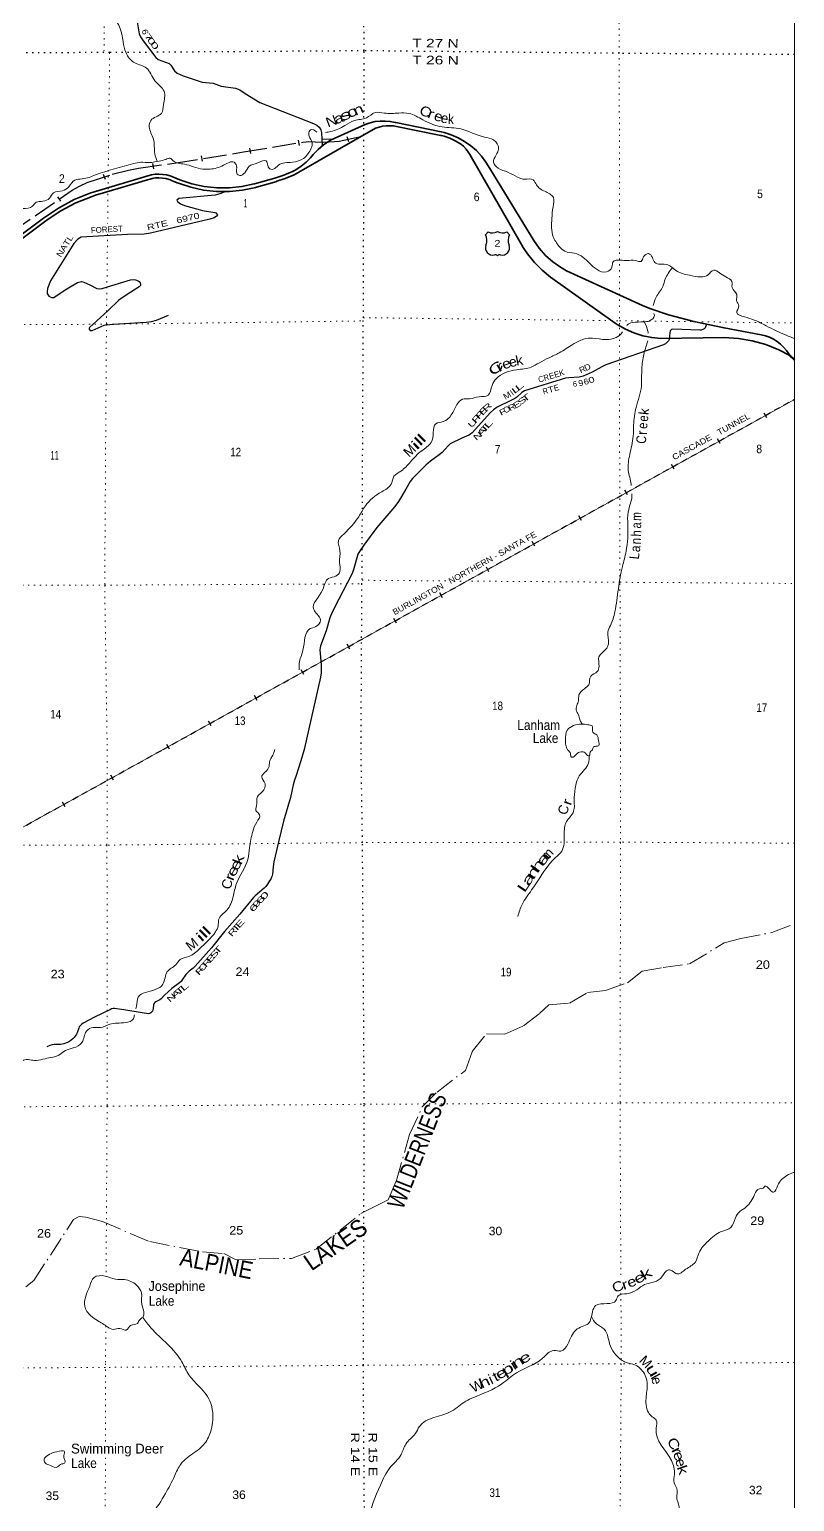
# Model space of a CAD drawing. Header units: feet. Extents: x -248627 to 3, y 0 to 184934.
# Drawn here: x -15596 to 0, y 76431 to 106433 of the extents above; entities that cross this region are included whole.
import ezdxf
from ezdxf.enums import TextEntityAlignment as Align

# ---------------------------------------------------------------- set-up
doc = ezdxf.new("R2010")
doc.units = ezdxf.units.FT
doc.header["$LTSCALE"] = 80
for name, pattern in [('DOT_DASHED', [7.7, 5, -1.2, 0.3, -1.2]), ('DOTTED', [1.5, 0.3, -1.2]), ('LONG_DASHED', [7.5, 6, -1.5]), ('SHORT_DASHED', [2.7, 1.5, -1.2])]:
    doc.linetypes.add(name, pattern=pattern)
for name, color, linetype, lineweight in [('16', 7, 'Continuous', 25), ('20', 7, 'Continuous', 70), ('29', 7, 'Continuous', 25), ('30', 7, 'Continuous', 13), ('34', 7, 'Continuous', 25), ('39', 7, 'Continuous', 13), ('4', 7, 'Continuous', 13), ('41', 7, 'Continuous', 13), ('44', 7, 'DOT_DASHED', 13), ('6', 7, 'DOTTED', 25), ('63', 7, 'Continuous', 25), ('7', 7, 'DOTTED', 13)]:
    doc.layers.add(name, color=color, linetype=linetype, lineweight=lineweight)

msp = doc.modelspace()

# ---------------------------------------------------------------- linework, layer by layer
at = {"layer": '16'}
for p, q in [((-6298.24, 102250.47), (-6246.93, 102309.23)), ((-6055.17, 102315.2), (-6055.45, 102315)), ((-5863.08, 102309.32), (-5811.69, 102250.47))]:
    msp.add_line(p, q, dxfattribs=at)
for centre, radius, start, end in [((-6155.85, 102466.89), 182.07, 239.97227, 303.45418), ((-5954.07, 102466.39), 181.52, 236.33975, 300.08743), ((-5954.08, 102466.89), 182.07, 236.54582, 236.59441), ((-6152.03, 101984.94), 151.42, 159.09177, 283.81923), ((-6491.22, 102139.84), 222.05, 332.97043, 29.75871), ((-5957.91, 101984.94), 151.42, 256.18077, 20.90823), ((-5618.72, 102139.84), 222.05, 150.24129, 207.02957)]:
    msp.add_arc(centre, radius, start, end, dxfattribs=at)
for centre, major_axis, start_param, end_param in [((-6096.69, 101786.12), (-19.56, 51.67), 4.95877769, 6.28318531), ((-6013.24, 101786.12), (19.56, 51.67), 0, 1.32637542)]:
    msp.add_ellipse(centre, major_axis=major_axis, ratio=0.929097, start_param=start_param, end_param=end_param, dxfattribs=at)
at = {"layer": '20'}
msp.add_line((0, 99697.69), (-99.39, 99791.29), dxfattribs=at)
at = {"layer": '20', "lineweight": 35}
for points in [[(-15901.92, 102147.92), (-15308.09, 102589.47), (-15004.92, 102793.81), (-14682.05, 102965.33), (-14343.03, 103102.16), (-14247.55, 103133.47), (-13184.13, 103449.37), (-13109.1, 103469), (-13032.44, 103480.67), (-12954.97, 103484.27), (-12877.55, 103479.75), (-12801.03, 103467.17), (-12726.24, 103446.65), (-12696.4, 103436.04), (-12531.54, 103369.01), (-12286.69, 103288.57), (-12034.77, 103234.16), (-11778.55, 103206.38), (-11520.83, 103205.53), (-11264.43, 103231.63), (-11012.16, 103284.39), (-11008.92, 103285.24), (-10594.15, 103403.23), (-10409.12, 103462.14), (-10231.26, 103540.07), (-10164.48, 103575.32), (-10056.74, 103645.91), (-9956.96, 103727.37), (-9866.25, 103818.81), (-9813.14, 103882.46), (-9712.43, 103987.53), (-9601.28, 104081.49), (-9480.92, 104163.32), (-9460.55, 104175.42), (-8749.33, 104498.34), (-8651.26, 104531.42), (-8550.27, 104554.06), (-8447.47, 104566.03), (-8343.98, 104567.18), (-8240.93, 104557.51), (-8139.46, 104537.12), (-8130.41, 104534.75), (-7201.28, 104347.53), (-7144, 104334.01), (-6998.3, 104288.23), (-6858.19, 104227.48), (-6725.19, 104152.41), (-6600.77, 104063.85), (-6486.29, 103962.77)], [(-12046.75, 103160.12), (-11782.72, 103131.49), (-11517.15, 103130.62), (-11252.94, 103157.51), (-11014.65, 103207.35), (-10989.42, 103212.81), (-10964.65, 103219.86), (-10600.17, 103323.54), (-10576, 103330.42), (-10550.17, 103338.64), (-10382.66, 103391.97), (-10197.61, 103473.04), (-10153.13, 103496.52), (-10127.91, 103509.84), (-10103.13, 103524.03), (-8540.99, 104418.62), (-8470.26, 104443.37), (-8397.34, 104460.6), (-8323.01, 104470.1), (-8248.1, 104471.78), (-8173.42, 104465.63), (-8145.22, 104461.23), (-7245.02, 104279.84), (-7217.3, 104274.25), (-7195.02, 104268.88), (-7138.78, 104255.31), (-7024.41, 104216.72), (-6914.7, 104166.38), (-6810.85, 104104.86), (-6749.9, 104051.66), (-6694.85, 103992.39), (-6646.3, 103927.68), (-6617.47, 103881.29), (-5538.85, 102003.21), (-5530.51, 101989.26), (-5443.26, 101857.95), (-5303.76, 101683.96), (-5146.84, 101525.51), (-4974.21, 101384.32), (-3656.68, 100445.02), (-3639.19, 100433.95), (-3613.51, 100417.28), (-3449.2, 100324.28), (-3276.07, 100248.97), (-3096.02, 100192.16), (-2911.01, 100154.49), (-2723.08, 100136.36), (-1431.68, 100155.89), (-1145.74, 100137.44), (-863.3, 100089.21), (-587.45, 100011.71), (-321.21, 99905.81), (-99.39, 99791.29)], [(-6486.29, 103962.77), (-6383, 103850.28), (-6292.03, 103727.61), (-6214.39, 103596.1), (-5316.65, 102130.26), (-5202.93, 101973.42), (-5073.44, 101829.32), (-4929.6, 101699.54), (-4772.98, 101585.51), (-4651.02, 101512.64), (-3096.86, 100807.84), (-2949.41, 100745.89), (-2570.07, 100618.28), (-2051.12, 100482.95), (-1437.57, 100348.69), (-680.88, 100210.82), (-594.94, 100189.86), (-511.66, 100160.03), (-431.96, 100121.66), (-356.7, 100075.16), (-286.72, 100021.06), (-222.77, 99959.94), (-165.57, 99892.46), (-115.73, 99819.38), (-99.39, 99791.29)], [(-15833.22, 102105.54), (-15288.34, 102510.69), (-15262.8, 102529.68), (-15238.34, 102546.17), (-14966.32, 102729.5), (-14650.38, 102897.35), (-14318.64, 103031.24), (-14251.19, 103053.36), (-14225.49, 103061.79), (-14201.19, 103069.01), (-13187.77, 103370.05), (-13160.9, 103378.03), (-13137.77, 103384.09), (-13093.95, 103395.55), (-13025.04, 103406.04), (-12955.42, 103409.27), (-12885.83, 103405.21), (-12817.06, 103393.9), (-12749.84, 103375.46), (-12749.65, 103375.39), (-12723.65, 103366.16), (-12699.65, 103356.4), (-12584.79, 103309.69), (-12558.82, 103299.14), (-12534.79, 103291.24), (-12306.34, 103216.19), (-12046.75, 103160.12)]]:
    msp.add_lwpolyline(points, dxfattribs=at)
at = {"layer": '29'}
msp.add_line((-9635.03, 104202.34), (-9415.91, 104195.69), dxfattribs=at)
for points in [[(-13402.06, 106591.59), (-13359.58, 106342.35), (-13334.71, 106282.13), (-13278.91, 106203.78), (-13018.63, 105861.75), (-12971.21, 105817.26), (-12747.14, 105739.25), (-12710.56, 105705.61), (-12640.15, 105587.16), (-12582.53, 105541.47), (-12459.9, 105490.37), (-12074.39, 105359.23), (-11847.29, 105337.28), (-11685.75, 105278.16), (-11394.12, 105237.35), (-11340.23, 105219.18), (-11304.22, 105199.16), (-11201.55, 105124.78), (-10897.44, 104944.2), (-9804.49, 104513.66), (-9735.84, 104482.52), (-9692.91, 104443.65), (-9655.82, 104386.43), (-9640.78, 104330.58), (-9628.57, 104058.42)], [(-11626.03, 103119.54), (-11713.32, 103080.26), (-11811.41, 103053.91), (-12552.54, 102984.71), (-12589.53, 102952.14), (-12575.64, 102928.3), (-12517.52, 102880.08), (-12437.74, 102844.75), (-12064.8, 102743.39), (-11813.35, 102699.92), (-11795.05, 102692.2), (-11765.33, 102651.87), (-11785.84, 102624.36), (-11829.35, 102591.82), (-11915.2, 102564.06), (-13125.66, 102279.54), (-13258.12, 102258.14), (-13599.09, 102252.06), (-14543.12, 102197.25), (-14576, 102181.46), (-14612.01, 102157.44), (-14691.35, 102068.61), (-15169.62, 101308.09), (-15228.16, 101152.54), (-15236.16, 101088.48), (-15231.37, 101052.98), (-15200.15, 101000.4), (-15145.63, 100968.51), (-15100.13, 100968.37), (-14909.18, 101100.72), (-14836.07, 101148.53), (-14616.01, 101272.64), (-14535.36, 101293.38), (-14487.98, 101284.65), (-14361.64, 101226.48), (-14223.92, 101156.54), (-14169.63, 101145.9), (-14115.89, 101152.54), (-14005.89, 101190.81), (-13536.82, 101329.17), (-13471.74, 101336.7), (-13435.73, 101328.69), (-13379.72, 101308.68), (-13359.65, 101294.32), (-13339.71, 101268.64), (-13331.71, 101240.62), (-13331.71, 101212.59), (-13355.83, 101190.39), (-13601.85, 101032.01), (-13772.32, 100912.97), (-13997.34, 100700.96), (-14372.59, 100360.28), (-14377.96, 100341.81), (-14377.96, 100321.79), (-14358.95, 100298.77), (-14337.34, 100294.9), (-14316.94, 100296.77), (-14072.39, 100403.62), (-14042.87, 100412.87), (-13786, 100432.73), (-13214.78, 100466.9), (-13106.65, 100480.93), (-13002.88, 100510.67), (-12759.82, 100609)], [(-1793.1, 100426.49), (-1820.78, 100353.84), (-1841.46, 100331.32), (-1869.47, 100315.3), (-1903.48, 100303.29), (-1934.24, 100301.82), (-2482.62, 100326.31), (-2505.62, 100317.31), (-2516.21, 100309.46), (-2534.63, 100290.28), (-2541.27, 100251.01), (-2556.91, 100112.73), (-2570.64, 100086.1), (-2593.65, 100059.07), (-2630.66, 100026.05), (-2671.36, 100002.69), (-3848.95, 99595.66), (-3931.6, 99558.24), (-4124.34, 99450.81), (-4309.06, 99367.46), (-4391.36, 99346.05), (-4603.79, 99332.27), (-4669.14, 99323.42), (-5503.35, 99069.19), (-5557.63, 99035.28), (-5662.26, 98937.42), (-5703.4, 98909.05), (-5781.49, 98871.29), (-6059.98, 98734.33), (-6135.5, 98680.85), (-6198.53, 98625.86), (-6574.53, 98213.16), (-6603.6, 98186.39), (-6641.62, 98162.38), (-6783.24, 98101.45), (-7017.71, 97986.23), (-7061.43, 97946.49), (-7181.75, 97814.07), (-7242.84, 97765.26), (-7417.8, 97633.91), (-7516.03, 97554.39), (-7790.15, 97281.51), (-7835.91, 97219.54), (-7922.76, 97063.14), (-8075.97, 96811.17), (-8145.37, 96713.18), (-8513.07, 96284.63), (-8763.9, 95942.16), (-8882.16, 95776.25), (-8900.73, 95735.72), (-8993.49, 95418.07), (-9022.19, 95331.85), (-9290.1, 94824.78), (-9428.29, 94557.15), (-9472, 94441.54), (-9545.58, 94174.23), (-9664.35, 93872.54), (-9673.25, 93787.95), (-9647.88, 93484.4), (-9652.34, 93320.05), (-9661.57, 93234.16), (-9996.57, 91756.15)], [(-9996.57, 91756.15), (-10061.65, 91530.18), (-10168.17, 91210.63), (-10190.26, 91135.33), (-10218.29, 91037.28), (-10276.52, 90780.66), (-10414.73, 90294.29), (-10512.09, 89901.61), (-10585.17, 89586.93), (-10613.04, 89466.7), (-10629.43, 89368.28), (-10642.28, 89211.9), (-10648.54, 89185.26), (-10658.99, 89157.6), (-10677.79, 89117.91), (-10699.77, 89079.75), (-10742.53, 89015.58), (-10779.41, 88966.94), (-10813.54, 88929.95), (-10997.33, 88777.48), (-11031.35, 88741.82), (-11308.57, 88402.41), (-11620.4, 88049.82), (-11887.34, 87718.21), (-12220.01, 87339.97), (-12260.9, 87298.78), (-12342.36, 87240.31), (-12376.7, 87209.08), (-12407.1, 87173.47), (-12480.2, 87062.78), (-12504.41, 87033.03), (-12536.59, 87004.3), (-12689.77, 86884.76), (-12842.49, 86751.74), (-12912.53, 86676.4), (-12935.72, 86657.46), (-13021.48, 86615.41), (-13037.84, 86603.3), (-13056.75, 86578.04), (-13064.99, 86551.09), (-13071.48, 86481.63), (-13077.52, 86452.93), (-13090.06, 86425.78), (-13103.61, 86411.9), (-13123.47, 86388.18), (-13142.79, 86378.68), (-13169.42, 86373.57), (-13297.58, 86390.94), (-13668.5, 86455.44), (-13861.15, 86482.84), (-13892.05, 86482.17), (-13921.87, 86472.39), (-13946.35, 86459.2), (-14269.06, 86300.27), (-14499.81, 86181.42), (-14524.66, 86161.97), (-14543.67, 86148), (-14560.38, 86129.21), (-14578.6, 86104.94), (-14591.71, 86079.08), (-14612.6, 86003.9), (-14620.21, 85983.03), (-14637.66, 85955.86), (-14660.63, 85918.26), (-14683.61, 85891.11), (-14708.07, 85864.4), (-14748.35, 85832.63), (-14781.77, 85807.57), (-14818.92, 85788.74), (-14892.46, 85759.53), (-14926.72, 85751.32), (-14965.55, 85747), (-15037.66, 85746.25), (-15088.78, 85744.91), (-15130.54, 85738.69), (-15180.67, 85724.03), (-15242.36, 85701.38)]]:
    msp.add_lwpolyline(points, dxfattribs=at)
at = {"layer": '34', "linetype": 'SHORT_DASHED'}
for p, q in [((-12873.02, 91757.62), (0, 98896.05)), ((-30966.51, 81747.56), (-12872.98, 91757.62))]:
    msp.add_line(p, q, dxfattribs=at)
at = {"layer": '34', "lineweight": 13}
for p, q in [((-12868.15, 91759.06), (-1.27, 98894.09)), ((-30953.99, 81755.89), (-12870.18, 91755.65))]:
    msp.add_line(p, q, dxfattribs=at)
at = {"layer": '34'}
for p, q in [((-566.88, 98516.28), (-620.52, 98613.02)), ((-1517.71, 97992.01), (-1571.35, 98088.74)), ((-2454.14, 97469.75), (-2507.78, 97566.48)), ((-3404.97, 96945.47), (-3458.61, 97042.21)), ((-4341.39, 96423.22), (-4395.03, 96519.95)), ((-5292.22, 95898.94), (-5345.86, 95995.67)), ((-6228.65, 95376.68), (-6282.29, 95473.42)), ((-7179.48, 94852.41), (-7233.12, 94949.14)), ((-8115.9, 94330.15), (-8169.54, 94426.88)), ((-9066.73, 93805.87), (-9120.37, 93902.61)), ((-10003.16, 93283.62), (-10056.8, 93380.35)), ((-10953.99, 92759.34), (-11007.63, 92856.07)), ((-11890.41, 92237.08), (-11944.05, 92333.82)), ((-12743.95, 91765.35), (-12797.59, 91862.08)), ((-13882.63, 91134.79), (-13936.16, 91231.59)), ((-14867.66, 90586.99), (-14921.19, 90683.79))]:
    msp.add_line(p, q, dxfattribs=at)
at = {"layer": '39'}
for points in [[(-12991.93, 103746.06), (-13038.71, 103899.35), (-13069.17, 104199.9), (-13154.3, 104450.33), (-13121.32, 104579.19), (-12906.96, 104723.22), (-12861.61, 104900.39), (-12851.95, 105172.5), (-13038.01, 105387.18), (-13209.7, 105646.13), (-13448.76, 105754.23), (-13612.92, 105924.44), (-13898.76, 106639.62), (-14057.55, 106696.9), (-14134.59, 106953.34), (-14319.52, 107359.53), (-14459.86, 107471.15), (-14503.14, 107646.77), (-14665.32, 107810.92), (-14897.87, 107997.62), (-15100.71, 108099.48), (-15318.7, 108364.73), (-15873.58, 109226.47), (-16100.51, 109683.28), (-16143.44, 109917.37), (-16249.23, 110081.22), (-16268.45, 110238.57), (-16342.33, 110347.83), (-16404.05, 110471.13), (-16471.98, 110564.22), (-16580.51, 110605.11), (-16652.82, 110639.77), (-16743.27, 110670.48), (-16841.34, 110777.85), (-17020.06, 110869.51), (-17388.42, 110911.76), (-17580.08, 110858.33), (-17773.19, 110901.68), (-17987.96, 111029.82), (-18217.34, 111071.35), (-18457.32, 111022.21), (-18583.1, 110869.65), (-18686.14, 110815.76), (-18814.93, 110836.59), (-18950.09, 110801.01), (-19190.69, 110647.04), (-19579.97, 110213.63), (-19744.24, 110022.97), (-19949.35, 109739.78), (-20172.49, 109470.81), (-20268.75, 109201.17), (-20346.77, 108949.57), (-20519.41, 108706.54), (-20786.92, 108429.73), (-21073.62, 108314.31), (-21365.72, 108307.78), (-21544.61, 108371.21), (-21724.34, 108291.52), (-21942.43, 108197.91), (-22206.74, 108122.69), (-22445.87, 108216.68), (-22677.25, 108260.23), (-22967.79, 108177.08), (-23215.42, 108196.53), (-23467.95, 108068.83), (-23742.31, 107997.69), (-23939.16, 108089.45), (-24088.76, 107995.48), (-24205.18, 108064.64), (-24367.54, 108198.55)], [(-24500.42, 105471.56), (-24581.94, 104967.98), (-24649.86, 104722.38), (-24626.75, 104542.83), (-24640.62, 104238.49), (-24564.5, 103824.8), (-24467.45, 103546.08), (-24508.08, 103145.1), (-24592.95, 102756.45), (-24588.2, 102536.68), (-24464.71, 102300.16), (-24268.98, 102018.9), (-24152.89, 101893.3), (-24089.68, 101681.29), (-23985.81, 101533.57), (-23389.4, 101226.02), (-23024, 101024.51), (-22816.7, 100997.22), (-22589.51, 100925.46), (-22368.42, 100845.68), (-22145.27, 100771.93), (-21983.18, 100591.65), (-21707.77, 100501.5), (-21355.88, 100398.85), (-20546.77, 100295.81), (-20325.39, 100264.41), (-20166.07, 100297.85), (-19935.31, 100149.47), (-19694.17, 100053.45), (-19538.84, 100027.14), (-19305.46, 100133.75), (-19056.73, 100215.41), (-18727.05, 100445.53), (-18504.23, 100660.07), (-18362.68, 100754.08), (-18214.78, 100900.47), (-18023.05, 100963.98), (-17900.12, 100975.43), (-17793.11, 101019.22), (-17840.73, 101140.43), (-17715.31, 101232.51), (-17591.88, 101328.63), (-17394.32, 101355.82), (-17175.29, 101610.71), (-16983.06, 101758.88), (-16960.11, 101893.84), (-16943.11, 102044.95), (-16803.22, 102199.45), (-16784.59, 102284.02), (-16785.74, 102431.2), (-16644.26, 102513.11), (-16379.5, 102666.96), (-16298.63, 102716.93), (-16239.62, 102819.44), (-16106.6, 102832.85), (-15951.54, 102825.99), (-15534.58, 102829.85), (-15457.57, 102910.09), (-15322.49, 102931.55), (-15185.14, 102995.35), (-15101.92, 103103.77), (-14924.44, 103143.16), (-14795.04, 103227.16), (-14667.34, 103363.58), (-14520.16, 103387), (-14247.76, 103468.22), (-13468.92, 103697.99), (-13325.74, 103727.48), (-13146.51, 103720.49), (-12952.97, 103751.73), (-12815.8, 103785.28), (-12725.02, 103809), (-12670.92, 103760.33), (-12437.71, 103686.53), (-12063.65, 103587.8), (-11914.6, 103587.01), (-11640.21, 103664.2), (-11424.33, 103725.56), (-11372.36, 103656.74), (-11369.24, 103503.51), (-11307.08, 103454.8), (-11208.06, 103510.73), (-11114.6, 103647.32), (-10943, 103712.95), (-10769.54, 103754.38), (-10737.87, 103659.46), (-10675.88, 103582.52), (-10625.53, 103582.26), (-10522.31, 103666.39), (-10231.9, 103727.36), (-10009.88, 103804.82), (-9853.56, 104013.67), (-9832.73, 104130.49), (-9892.42, 104255.8), (-9891.85, 104352.56), (-9867.47, 104386.71), (-9736.83, 104339.65)], [(-9558.65, 104333.82), (-9456.78, 104352.29), (-9168.03, 104473.75), (-8972.04, 104577.56), (-8728.02, 104628.69), (-8546.09, 104738.62), (-8364.87, 104727.59), (-8066.76, 104730.06), (-7859.34, 104720.9), (-7578.12, 104590.4), (-7184.18, 104447.21), (-6803.74, 104404.89), (-6323.32, 104239.07), (-6134.32, 104181.63), (-6032.69, 103995.62), (-6083.74, 103876.94), (-6134.99, 103726.01), (-6043.04, 103606.58), (-5844.12, 103522.88), (-5647.33, 103421.05), (-5502.55, 103379.96), (-5325.36, 103368.95), (-5261.5, 103267.82), (-5093.1, 103133.87), (-4916.59, 103007.95), (-4921.72, 102820.49), (-4947.3, 102580.72), (-4919.3, 102205.59), (-4801.56, 102017.48), (-4683.35, 101912.03), (-4484.17, 101872.68), (-4313.45, 101789.12), (-4026.89, 101539.65), (-3833.82, 101490.25), (-3724.46, 101590.47), (-3699.66, 101697.19), (-3552.42, 101730.69), (-3409.47, 101721.88), (-3248.31, 101725.06), (-3129.58, 101706.3), (-3076.67, 101798.76), (-2977.58, 101864.76), (-2897.48, 101785.72), (-2849.72, 101686.68), (-2737.15, 101647.79), (-2584.14, 101636.9), (-2419.65, 101521.13), (-2144.28, 101422.91), (-1910.82, 101391.44), (-1759.5, 101435), (-1648.17, 101527.16), (-1531.65, 101476.14), (-1403.25, 101388.78), (-1276.88, 101299.41), (-1271.59, 101172.37), (-1177.74, 101032.77), (-1180.51, 100903.76), (-1138.82, 100800.73), (-1177.91, 100661.83), (-1023.32, 100576.34), (-822.28, 100510.77), (-579.25, 100394.58), (-169.49, 100200.91), (-0.1, 100135.22)], [(-2491.56, 101571.21), (-2636.21, 101344.85), (-2685.43, 101195.93), (-2821.66, 100978.91), (-2882.57, 100804.87)], [(-2865.33, 100646.18), (-2858.11, 100604.12), (-2957.45, 100493.76), (-3076.41, 100474.22), (-3306.13, 100457.29), (-3413.16, 100409.46), (-3420.38, 100398.68)], [(-3508.29, 100267.47), (-3516.8, 100254.77), (-3638.23, 100156.63), (-3849.99, 100111.37), (-4115.68, 100143.01), (-4301.13, 100119.79), (-4515.24, 100016.08), (-4798.25, 99844.19), (-5002.28, 99742.44), (-5202.29, 99640.67), (-5367.99, 99548.81), (-5660.36, 99497.92), (-6080.39, 99314.65), (-6165.79, 99178.01), (-6245.53, 98976.83), (-6431.01, 98947.56), (-6622.63, 98902.2), (-6767.69, 98896.91), (-6881.12, 98788.64), (-6997.17, 98577.57), (-7161.13, 98441.34), (-7312.45, 98397.78), (-7363.87, 98216.61), (-7407.36, 98015.24), (-7599.7, 97846.9), (-7826.61, 97622.3), (-8023.1, 97433.82), (-8164.73, 97325.7), (-8224.1, 97162.71), (-8414.33, 97012.51), (-8748.37, 96723.96), (-8882.61, 96502.9), (-8988.2, 96358.3), (-9109.82, 96227.9), (-9186.83, 96147.66), (-9296.38, 96015.18), (-9267.37, 95811.41), (-9272.83, 95567.49), (-9265.85, 95386.02), (-9348.98, 95291.7), (-9500.32, 95246.12), (-9618.48, 95018.93), (-9800.15, 94610.63), (-9732.23, 94515.52), (-9664.46, 94394.21), (-9757.89, 94261.64), (-9872.94, 94221.92), (-10020.55, 93781.19), (-10098.68, 93511.45), (-10095.9, 93379.37)], [(-3063.13, 100473.4), (-2988.89, 100286.27), (-2982.8, 100240.38)], [(-2987.58, 100088.51), (-3047.48, 99913.62), (-3103.54, 99629.65), (-3117.51, 99309.18), (-3122.42, 99160.02), (-3229.69, 98729.15), (-3280.13, 98372.58), (-3289.55, 98140.78), (-3358.21, 97770.2), (-3390.33, 97445.78), (-3331.55, 97165.25), (-3329.15, 97136.67)], [(-3315.11, 96969.57), (-3314.61, 96963.56), (-3391.29, 96599.06), (-3398.88, 96335), (-3434.28, 95796.9), (-3508.6, 95488.84), (-3591.85, 95033.66), (-3663.11, 94562.28), (-3753.37, 94284.54), (-3804.52, 94149.74), (-3793.79, 93919.85), (-3850.91, 93797.18), (-3986.74, 93648.7), (-3983.85, 93455.15), (-4020.73, 93348.49), (-4154.24, 93252.43), (-4195.55, 93077.25), (-4284.66, 92995.06), (-4394.16, 92870.64), (-4404.94, 92749.73), (-4437.73, 92655.15), (-4442.45, 92538.25), (-4394.68, 92441.23), (-4369.04, 92348.36), (-4330.3, 92279.12)], [(-4629.81, 91754.46), (-4664.06, 91845.9), (-4671.51, 91948.76), (-4630, 92156.19), (-4506.62, 92244.25), (-4343.27, 92277.66), (-4212.43, 92262.86), (-4127.98, 92238.23), (-4110.61, 92109.11), (-4030.37, 92054.25), (-3994.79, 91939.15), (-3989.35, 91836.31), (-4047.83, 91824.52), (-4106.39, 91800.63), (-4115.41, 91754.31)], [(-10591.83, 91756.25), (-10635.91, 91643.24), (-10700.08, 91510.02), (-10719.96, 91382.96), (-10860.54, 91197.13), (-10791.82, 91060.22), (-10847.88, 90898.8), (-10960.36, 90761.41), (-10958.14, 90654.57), (-10980.02, 90517.43), (-10903.34, 90426.91), (-10963.44, 90275.56), (-11043.62, 90087.86), (-11111.43, 89757.07), (-11145.19, 89517.08), (-11375.77, 89024.58), (-11443.7, 88752.24), (-11572.04, 88485.8), (-11738.76, 88285.78), (-11748.59, 88162.78), (-11804.72, 88039.66), (-12130.22, 87694.07), (-12347.37, 87538.27), (-12520.41, 87479.35), (-12614.82, 87368.22), (-12785.69, 87230.69), (-12875.79, 86972.41), (-13030.62, 86865.16), (-13376.62, 86709.02), (-13416.53, 86527.47), (-13427.9, 86474.86)], [(-4188.21, 91623.28), (-4200.76, 91482.77), (-4281.03, 91347.49), (-4389.51, 91220.2), (-4469.56, 90967.99), (-4491.21, 90711.91), (-4502.88, 90502.22), (-4575.13, 90383.08), (-4649.44, 90288.14), (-4693.21, 90017.88), (-4746.93, 89687.12), (-4871.5, 89555.76), (-5024.2, 89388.03), (-5359.48, 88895.25), (-5552.19, 88602.43), (-5642.31, 88354.23)], [(-4629.81, 91754.46), (-4567.57, 91671.31), (-4547.3, 91602.82), (-4511.06, 91604.93), (-4450.77, 91659.52), (-4352.21, 91712.19), (-4269.62, 91690.23), (-4217.17, 91635.94), (-4184.93, 91625.95), (-4172.96, 91680.41), (-4115.41, 91754.31)], [(-13454.35, 86351.92), (-13476.44, 86271.29), (-13637.35, 86192.24), (-13959.43, 86159.14), (-14144.53, 86090.11), (-14297.56, 86093.74), (-14434.32, 86016.77), (-14522.47, 85790.75), (-14703.45, 85675.37), (-14862.4, 85620.52), (-14977.01, 85539.58), (-15276.84, 85456.13), (-15455.97, 85419.38), (-15715.7, 85424.74), (-15798.12, 85358), (-15858.37, 85279.21), (-15918.52, 85146), (-16244.52, 85060.47), (-16429.59, 84975.32), (-16521.89, 84813.8), (-16644.48, 84694.53), (-16843.62, 84599.26), (-16974.15, 84425.54), (-17048.56, 84380.99), (-17094.23, 84306.33)], [(-0.15, 83136.02), (-20.49, 83133.78), (-157.6, 83074.74), (-346.46, 82868.61), (-426.74, 82733.33), (-507.38, 82787.55), (-604.16, 82859.87), (-642.33, 82815.42), (-716.81, 82807.16), (-815.23, 82685.94), (-983.87, 82437.53), (-1114.56, 82340.42), (-1206.92, 82211.16), (-1299.16, 82019.4), (-1494.29, 81932.2), (-1765.72, 81733.92), (-1946.48, 81503.63), (-2026.63, 81305.85), (-2219.64, 81164.23), (-2400.66, 81071.02), (-2493.4, 81133.27), (-2569.95, 81153.22), (-2702.56, 81011.76), (-2855.38, 80908.54), (-3059.83, 80852.35), (-3213.45, 80748.34), (-3418.66, 80667.16), (-3595.75, 80622.34), (-3641.88, 80527.47), (-3816.92, 80464.52), (-4054.42, 80423.57), (-4120.62, 80298.41), (-4202.71, 80060.31), (-4327.42, 79999.5), (-4456.14, 79926.59), (-4624.7, 79639.88), (-4761.34, 79498.4), (-4906.32, 79508.1), (-5137.56, 79350.24), (-5670.53, 79052.5), (-5968.08, 78827.94), (-6539.35, 78554.28), (-6702.28, 78475.23), (-6991.82, 78272.87), (-7647.58, 77958.67), (-7731.86, 77813.3), (-7826.29, 77712.25), (-7924.73, 77601.12), (-8018.95, 77391.21), (-8249.96, 77116.43), (-8440.55, 76767.17), (-8656.6, 76048.91), (-8621.87, 75790.96), (-8577.01, 75498.77), (-8582.7, 75319.33), (-8630.84, 75226.47), (-8650.51, 74986.52), (-8703.22, 74135.64), (-8692.6, 73851.42), (-8748.32, 73514.61), (-8786.11, 73278.64), (-8852.08, 73036.55), (-8819.49, 72841.09), (-8879.38, 72576.84)], [(-13285.39, 80175.51), (-13261.38, 80254.2), (-13306.05, 80447.61), (-13312.54, 80681.45), (-13417.56, 80844.47), (-13655.35, 80954.72), (-13842.62, 80962.29), (-14054.15, 81026.24), (-14279.59, 80995.41), (-14367.84, 80823.82), (-14467.71, 80412.3), (-14346.53, 80215.06), (-14205.4, 80118.66), (-14003.81, 79990.17), (-13888.95, 79938.06), (-13754.09, 79960.59), (-13621.14, 79926.67), (-13532.73, 80019.63), (-13393.89, 80062.33), (-13347.73, 80137.05), (-13287.41, 80181.56)], [(-13287.41, 80181.56), (-13117.88, 79972.34), (-12488.35, 79278.49), (-12346.9, 79014.77), (-12157.21, 78797.54), (-11919.02, 78483.68), (-11860.17, 78245.95), (-11905.7, 77846.67), (-12048.14, 77584.22), (-12225.03, 77434.57), (-12508.46, 77195.94), (-12638.85, 76949.65), (-12823.39, 76594.36), (-13100.42, 76170.28), (-13254.91, 75891.67), (-13252.52, 75698.14), (-13282.1, 75381.56), (-13357.22, 74665.69), (-13266.09, 74395.79), (-13126.74, 74178.43), (-13051.71, 73900.43), (-13038.87, 73513.4), (-12966.11, 73368.44), (-13028.04, 73118.3), (-13094.03, 72888.3), (-13211.22, 72065.48), (-13270.97, 71726.64), (-13413, 71254.53), (-13579.48, 70931.54), (-13548.88, 70721.96), (-13655.21, 70530.16), (-13727.48, 70419.1), (-13696.79, 70169.2), (-13686.26, 69931.34), (-13814.56, 69640.7), (-13866.39, 69378.49), (-13910.13, 69092.11), (-14074.36, 68644.13), (-14239.29, 68555), (-14289.24, 68357.3), (-14291.01, 68232.31), (-14222.1, 67998.64), (-14209.79, 67881.74), (-14129.12, 67811.4), (-14084.64, 67720.8), (-13997.72, 67543.62), (-13920.94, 67404.72), (-13920.52, 67189.01), (-13990.72, 67049.73), (-13986.49, 66942.89), (-14026.52, 66821.83), (-14094.75, 66704.72), (-14110.66, 66603.88), (-14158.83, 66525.13)], [(-4142.08, 80201.95), (-4037.59, 80052.68), (-3880.34, 79944.23), (-3754.83, 79597.81), (-3639.72, 79420.71), (-3464.28, 79278.04), (-3244.69, 79210.07), (-3044.96, 79002.96), (-3004.41, 78859.93), (-3024, 78577.64), (-2979.05, 78245.13), (-2900.36, 78156.63), (-2821.71, 78090.31), (-2821.39, 77927.02), (-2510.04, 77266.6), (-2449.09, 76984.53), (-2452.79, 76815.18), (-2390.06, 76656.08), (-2401.9, 76529.04), (-2351.16, 76323.55), (-2366.86, 76113.85), (-2430.92, 75924.18), (-2466.74, 75706.36), (-2657.65, 75520.39), (-2880.46, 75169.02), (-3022.9, 74910.6), (-3002.54, 74791.72), (-3161.29, 74632.04), (-3221.33, 74446.41), (-3200.72, 74200.52), (-3365.55, 74063), (-3383.17, 73808.94), (-3433.01, 73554.8), (-3557.52, 73387.14)], [(-15122.3, 77426.95), (-14941.17, 77463.72), (-14886.8, 77459.83), (-14894.68, 77371.1), (-14880.43, 77290.5), (-14872.25, 77226.01), (-14936.62, 77197.62), (-14984.89, 77171.29), (-15021.07, 77136.92), (-15166.09, 77164.76), (-15276.93, 77220.92), (-15295.2, 77293.44), (-15247, 77358.08), (-15122.3, 77426.95)]]:
    msp.add_spline(points, degree=3, dxfattribs=at)
at = {"layer": '4'}
msp.add_lwpolyline([(-246606.45, 184933.97), (-215781.67, 184615.95), (-184956.48, 184340.33), (-154130.93, 184107.12), (-123305.1, 183916.31), (-92479.02, 183767.9), (-61652.78, 183661.9), (-30826.42, 183598.29), (0, 183577.08), (0, -0.01), (-31078.93, 21.37), (-62157.81, 85.49), (-93236.57, 192.37), (-124315.16, 342), (-155393.5, 534.37), (-186471.55, 769.49), (-217549.26, 1047.36), (-248626.55, 1367.98)], close=True, dxfattribs=at)
msp.add_lwpolyline([(-246606.45, 184933.97), (-215781.67, 184615.95), (-184956.48, 184340.33), (-154130.93, 184107.12), (-123305.1, 183916.31), (-92479.02, 183767.9), (-61652.78, 183661.9), (-30826.42, 183598.29), (0, 183577.08), (0, -0.01), (-31078.93, 21.37), (-62157.81, 85.49), (-93236.57, 192.37), (-124315.16, 342), (-155393.5, 534.37), (-186471.55, 769.49), (-217549.26, 1047.36), (-248626.55, 1367.98)], close=True, dxfattribs=at)
at = {"layer": '44'}
msp.add_lwpolyline([(-16149.72, 80421.82), (-15502.89, 80936.78), (-14699.39, 82176.63), (-14583.27, 82237.41), (-14443.47, 82225.81), (-14107.72, 82135.54), (-13141.42, 81727.85), (-12065.41, 81517.18), (-11632.74, 81484.9), (-11381.72, 81358.75), (-10910.55, 81374.67), (-10254.18, 81385.68), (-9749.94, 81572.76), (-8838.28, 82304.16), (-8610.22, 82415.96), (-8285.28, 82577.69), (-8122.32, 82953.84), (-7847.72, 83909.97), (-7587.18, 84473.11), (-7287.69, 84776.06), (-6707.66, 85218.77), (-6570.82, 85605.12), (-6281.12, 85964.55), (-5904.69, 85956.73), (-5525.34, 86126.27), (-5197.93, 86378.69), (-5007.81, 86551.13), (-4584.84, 86591.47), (-4221.38, 86805.42), (-3852.74, 86848.02), (-3403, 87005.14), (-3103.86, 87239.55), (-2678.68, 87316.15), (-2140.78, 87390.21), (-1434, 87816.2), (-1097.34, 87907.33), (-466.59, 88027.3), (0, 88205.7)], dxfattribs=at)
at = {"layer": '6'}
for points in [[(-8836.92, 91755.67), (-8818.21, 95125.61), (-8815.62, 95222.37), (-8790.72, 100478.02), (-8788.23, 100558.65), (-8772.32, 105997.81), (-8823.58, 111318.38), (-8829.3, 111372.84), (-8906.06, 114072.7), (-8832.57, 116634.69), (-8834.25, 116691.14), (-8839.71, 121920.75), (-8839.25, 121999.37), (-8849.47, 126718.14)], [(0, 105921.11), (-3571.92, 105946.31), (-8772.32, 105997.81), (-13961.17, 105960.54), (-14075.97, 105963.16), (-16003.64, 105951.11)], [(-8751.1, 73907.71), (-8789.59, 79207.58), (-8769.74, 84527.77), (-8806.28, 89859.9), (-8836.92, 91755.67)]]:
    msp.add_lwpolyline(points, dxfattribs=at)
at = {"layer": '63'}
for p, q in [((-10094.2, 104066.44), (-10114.01, 104175.23)), ((-9085.32, 104142.13), (-9120.09, 104247.12)), ((-12070.09, 103745.59), (-12089.9, 103854.38)), ((-11081.2, 103903.79), (-11101.01, 104012.58)), ((-13057.72, 103594.36), (-13077.53, 103703.15)), ((-14044.38, 103376.68), (-14084.59, 103479.68)), ((-14953.9, 102933.65), (-15019.41, 103022.74))]:
    msp.add_line(p, q, dxfattribs=at)
at = {"layer": '63', "linetype": 'LONG_DASHED'}
msp.add_lwpolyline([(-19304.16, 99990.99), (-15975.72, 102292.32), (-14721.77, 103158.11), (-14573.27, 103239.35), (-14415.99, 103312.96), (-13908.65, 103480.49), (-13573.81, 103566.79), (-13375.94, 103607.4), (-12643.25, 103709.57), (-11232.02, 103936.03), (-10022.4, 104136.18), (-9954.75, 104144.15), (-9908.27, 104146.79), (-9774.43, 104142.33), (-9596.26, 104134.1), (-9377.26, 104146.52), (-9279.17, 104156.95), (-8840.32, 104253.4)], dxfattribs=at)
at = {"layer": '7'}
for p, q in [((-14070.59, 107452.78), (-14075.97, 105963.16)), ((-13961.17, 105960.54), (-14001.99, 102474.28)), ((-8814.21, 95207.21), (-7065.36, 95193.68)), ((0, 79264.55), (-2868.45, 79244.26)), ((-14047.61, 77322.6), (-14054.29, 73855.46))]:
    msp.add_line(p, q, dxfattribs=at)
for points in [[(-3547.55, 91754.22), (-3558.84, 95166.54), (-3570.92, 100422.68), (-3571.92, 105946.31), (-3630.82, 111337.48), (-3643.85, 116649.78), (-3646.82, 121962.03)], [(-14004.48, 102261.94), (-14025.99, 100424.87), (-14061.33, 95106.78), (-14011, 91758.3)], [(-8788.23, 100558.65), (-3567.74, 100496.96), (0, 100449.9)], [(-16064.42, 100417.43), (-14025.99, 100424.87), (-8790.64, 100492.13)], [(-16103.75, 95105.41), (-14061.33, 95106.78), (-8818.06, 95134.14)], [(-6822.02, 95191.79), (-3558.84, 95166.54), (0, 95142.61)], [(-14011, 91758.3), (-14014.86, 89809.91), (-14012.56, 84489.78), (-14033.28, 81021.48)], [(-3547.55, 91754.22), (-3547.3, 89869.7), (-3557.09, 84553.58), (-3540.64, 80975.14)], [(0, 89848.22), (-3547.3, 89869.7), (-8806.28, 89859.9), (-14014.86, 89809.91), (-16072.54, 89804.49)], [(-16066.2, 84474.3), (-14012.56, 84489.78), (-8769.74, 84527.77), (-3557.09, 84553.58), (0, 84558.83)], [(-3539.26, 80675.23), (-3532.66, 79239.56), (-3570.64, 73923.36)], [(-14039.3, 80012.35), (-14043.91, 79239.84), (-14047, 77639.12)], [(-5918.89, 79225.04), (-8789.59, 79207.58), (-14046.5, 79165.53), (-16132.36, 79151.98)], [(-3222.84, 79241.75), (-3532.66, 79239.56), (-5451.21, 79227.89)]]:
    msp.add_lwpolyline(points, dxfattribs=at)

# ---------------------------------------------------------------- texts
at = {"layer": '16', "width": 1.2}
msp.add_text(' 2 ', height=140, dxfattribs=at).set_placement((-6056.32, 102003.43), align=Align.CENTER)
at = {"layer": '30'}
for s, rotation, width, p in [('6', 284.672, 1.2, (-13293.73, 106367.64)), ('7', 305.458, 1.7, (-13216.84, 106240.98)), ('0', 307.271, 1.9, (-13156.64, 106156.85)), ('0', 307.271, 1.9, (-13091.09, 106068.82)), ('D', 24.286, 1.1, (-4195.4, 99495.55)), ('C', 16.949, 0.95, (-5152.63, 99249.25)), ('R', 16.949, 0.95, (-5043.22, 99282.6)), ('R', 24.286, 1.1, (-4299.67, 99448.5)), ('6', 16.286, 1.2, (-4230.7, 99199.47)), ('0', 21.286, 1.4, (-4118.26, 99235.41)), ('M', 29.806, 1.15, (-5828.96, 98921.85)), ('L', 38.085, 1.8, (-5648.06, 99048.35)), ('L', 40.085, 1.9, (-5568.92, 99109.94)), ('T', 39.085, 1.8, (-5436.84, 98878.42)), ('R', 16.949, 0.95, (-5060.96, 99005.38)), ('T', 16.949, 1.2, (-4949.73, 99039.28)), ('6', 3.711, 0.9, (-4472.17, 99150.41)), ('9', 14.582, 1.1, (-4342.54, 99169.71)), ('E', 47.664, 1.7, (-6301.55, 98620.03)), ('R', 44.103, 1.65, (-6223.93, 98692.09)), ('F', 26.188, 1.35, (-5924.99, 98587.19)), ('O', 26.188, 1.1, (-5841.19, 98633.25)), ('R', 28.188, 1.2, (-5736.23, 98682.19)), ('E', 29.806, 1.35, (-5631.83, 98735.65)), ('S', 40.085, 1.65, (-5519.68, 98820.21)), ('U', 47.664, 1.6, (-6523.3, 98369.66)), ('P', 47.664, 1.75, (-6443.29, 98463.27)), ('P', 47.664, 1.75, (-6372.27, 98541.82)), ('T', 47.664, 1.95, (-6271.38, 98263.78)), ('L', 47.664, 1.95, (-6195.3, 98347.3)), ('N', 41.122, 1.55, (-6418.7, 98104.62)), ('A', 47.664, 1.75, (-6334.94, 98192.45)), ('0', 48.231, 2.05, (-10762.68, 88738.25)), ('6', 47.519, 2.05, (-10982.89, 88497.22)), ('9', 50.759, 1.85, (-10919.24, 88577.57)), ('6', 46.348, 2.1, (-10838.12, 88657.63)), ('T', 48.511, 1.9, (-11336.25, 88084.31)), ('E', 48.511, 1.7, (-11260.18, 88170.32)), ('R', 48.511, 1.55, (-11412.62, 87997.96)), ('S', 48.668, 1.7, (-11783.17, 87548.95)), ('T', 49.834, 1.85, (-11706.77, 87635.01)), ('F', 45.209, 1.95, (-12082.44, 87208.86)), ('O', 48.668, 1.5, (-12014.79, 87286.74)), ('R', 48.668, 1.55, (-11935.83, 87373.33)), ('E', 48.668, 1.7, (-11854.31, 87468.07)), ('N', 41.056, 1.55, (-12664.64, 86653.22)), ('A', 41.056, 1.7, (-12572.11, 86734.65)), ('T', 39.671, 1.85, (-12489.35, 86800.89)), ('L', 39.652, 1.85, (-12398.61, 86873.7))]:
    msp.add_text(s, height=120, rotation=rotation, dxfattribs=dict(at, width=width)).set_placement(p, align=Align.CENTER)
for s, rotation, width, p in [('RTE   6970', 13.227, 1.35, (-13183.99, 102335.56)), ('NATL', 57.835, 1.2, (-14955.85, 101779.51))]:
    msp.add_text(s, height=120, rotation=rotation, dxfattribs=dict(at, width=width)).set_placement(p)
msp.add_text('FOREST', height=120, rotation=3.323, dxfattribs=at).set_placement((-14339.85, 102279.53))
for s, rotation, p in [('E', 16.949, (-4934.25, 99315.81)), ('E', 16.949, (-4830.25, 99347.5)), ('K', 16.949, (-4728.97, 99378.36)), ('I', 34.59, (-5728.68, 98981.19)), ('E', 16.949, (-4838.96, 99073.04))]:
    msp.add_text(s, height=120, rotation=rotation, dxfattribs=at).set_placement(p, align=Align.CENTER)
at = {"layer": '34'}
for s, width, p in [('CASCADE   TUNNEL', 1.15, (-2452.33, 97650.51)), ('BURLINGTON   NORTHERN - SANTA FE', 1.1, (-8151.51, 94493.25))]:
    msp.add_text(s, height=120, rotation=29.01, dxfattribs=dict(at, width=width)).set_placement(p)
at = {"layer": '41'}
for s, rotation, width, p in [('s', 24.489, 1.55, (-9210.4, 104557.1)), ('o', 28.081, 1.4, (-9068.61, 104618.71)), ('n', 23.944, 1.4, (-8949.51, 104668.58)), ('C', 336.197, 1.2, (-7667.71, 104715.55)), ('r', 339.304, 1.35, (-7500.07, 104644.23)), ('e', 341.432, 1.15, (-7368.21, 104595.73)), ('k', 357.893, 0.9, (-7066.78, 104509.18)), ('N', 20.433, 1.15, (-9511.26, 104432.6)), ('a', 21.088, 1.3, (-9346.97, 104497.16)), ('C', 40.706, 1.6, (-6142.78, 99357.13)), ('r', 29.307, 1.65, (-6027.23, 99443.01)), ('e', 19.674, 1.2, (-5926.37, 99499.64)), ('e', 15.268, 1.1, (-5797.03, 99542.47)), ('k', 11.157, 1.1, (-5664.22, 99577.11)), ('e', 84.898, 0.85, (-3006.05, 98286.93)), ('e', 84.205, 0.85, (-2991.07, 98433.81)), ('l', 44.76, 1.85, (-7632.66, 97928.01)), ('l', 44.76, 1.85, (-7565.39, 97994.79)), ('C', 82.169, 0.85, (-3037.72, 97979.23)), ('i', 44.652, 1.9, (-7700.12, 97851.39)), ('a', 87.808, 0.85, (-3129.85, 96259.03)), ('m', 88.016, 0.8, (-3127.43, 96415.57)), ('h', 87.471, 0.85, (-3129.15, 96095.1)), ('n', 85.924, 0.9, (-3139.76, 95932.25)), ('L', 84.406, 0.9, (-3173.27, 95626.4)), ('a', 85.001, 0.9, (-3152.83, 95776.16))]:
    msp.add_text(s, height=200, rotation=rotation, dxfattribs=dict(at, width=width)).set_placement(p)
for s, rotation, p in [('e', 348.114, (-7224.38, 104543.05)), ('k', 83.675, (-2978.12, 98568.97)), ('r', 87.669, (-3011.63, 98166.17)), ('M', 44.224, (-7856.98, 97701.67))]:
    msp.add_text(s, height=200, rotation=rotation, dxfattribs=at).set_placement(p)
for s, width, p in [('Lanham', 0.9, (-5650.15, 92156.03)), ('Lake', 0.9, (-5335.78, 91891.32)), ('Josephine', 0.95, (-13167.29, 80723.65)), ('Lake', 0.9, (-13162.57, 80421.35)), ('Lake', 0.9, (-14745.01, 77114.79))]:
    msp.add_text(s, height=200, dxfattribs=dict(at, width=width)).set_placement(p)
for s, rotation, p in [('C', 73.656, (-4616.2, 90503.68)), ('m', 47.414, (-4968.08, 89560.08)), ('M', 38.075, (-12222.75, 87710.31)), ('M', 315.118, (-3103.88, 79209.88)), ('e', 283.726, (-2905.31, 78872.78))]:
    msp.add_text(s, height=200, rotation=rotation, dxfattribs=at).set_placement(p, align=Align.CENTER)
for s, rotation, width, p in [('r', 71.287, 1.3, (-4541.96, 90658.5)), ('e', 63.013, 1.4, (-11304.94, 89361.5)), ('k', 68.12, 1.4, (-11241.67, 89480.61)), ('h', 54.813, 1.75, (-5158.88, 89335.79)), ('a', 51.045, 1.9, (-5048.43, 89470)), ('C', 73.032, 1.05, (-11473.02, 88986.29)), ('r', 68.127, 1.4, (-11422.98, 89123.91)), ('e', 61.374, 1.45, (-11367.83, 89236.11)), ('a', 56.472, 1.7, (-5347.51, 89064.62)), ('n', 56.496, 1.7, (-5255.33, 89196.91)), ('L', 56.619, 1.65, (-5438.3, 88928.24)), ('i', 42.161, 1.8, (-12050.39, 87860.92)), ('l', 45.29, 1.85, (-11977.51, 87933.98)), ('l', 45.29, 1.85, (-11912.28, 88000.13)), ('e', 29.228, 1.45, (-3117.12, 80905.8)), ('k', 29.815, 1.65, (-2977.2, 80988.89)), ('C', 24.709, 1.2, (-3561.16, 80724.03)), ('r', 18.026, 1.3, (-3429.59, 80759.06)), ('e', 21.884, 1.25, (-3284.4, 80818.29)), ('p', 30.174, 1.6, (-5802.96, 79046.24)), ('i', 32.291, 1.4, (-5682.71, 79126.92)), ('n', 31.83, 1.65, (-5593.33, 79193.84)), ('e', 33.191, 1.6, (-5445.72, 79280.24)), ('u', 301.348, 1.65, (-2979.67, 79049.16)), ('W', 25.554, 1.05, (-6431.3, 78703.4)), ('h', 25.579, 1.45, (-6278.56, 78775.36)), ('i', 25.657, 1.15, (-6151.53, 78832.17)), ('t', 27.619, 1.3, (-6048.18, 78890.81)), ('e', 28.977, 1.45, (-5935.5, 78960.01)), ('l', 298.19, 1.15, (-2923.71, 78935.03)), ('C', 296.097, 1.25, (-2552.07, 77567.76)), ('r', 296.741, 1.55, (-2485.58, 77424.4)), ('e', 291.859, 1.25, (-2450.71, 77323.58)), ('e', 286.66, 1.1, (-2413.32, 77196.06)), ('k', 289.135, 1.35, (-2374.18, 77044.8))]:
    msp.add_text(s, height=200, rotation=rotation, dxfattribs=dict(at, width=width)).set_placement(p, align=Align.CENTER)
msp.add_text('Swimming Deer', height=200, dxfattribs=at).set_placement((-14747.37, 77410))
at = {"layer": '44'}
for s, rotation, width, p in [('WILDERNESS', 68.576, 0.8, (-7982.92, 82365.81)), ('LAKES', 34.739, 0.95, (-9847.47, 81118.28)), ('ALPINE', 348.922, 0.9, (-12550.34, 81247.91))]:
    msp.add_text(s, height=350, rotation=rotation, dxfattribs=dict(at, width=width)).set_placement(p)
at = {"layer": '6'}
for s, rotation, width, p in [('T 27 N', 359.433, 1.35, (-7793.98, 106070.4)), ('T 26 N', 359.433, 1.35, (-7792.67, 105726.46)), ('R 14 E', 270.416, 1.25, (-9044.25, 77837.41)), ('R 15 E', 270.416, 1.25, (-8685.14, 77837.31))]:
    msp.add_text(s, height=175, rotation=rotation, dxfattribs=dict(at, width=width)).set_placement(p)
at = {"layer": '7'}
for s, rotation, width, p in [('2', 359.699, 0.9, (-14993.97, 103306.83)), ('1', 359.699, 0.45, (-11225.71, 102805.85)), ('6', 359.699, 0.9, (-6538.9, 102933.25)), ('5', 359.699, 0.9, (-763.73, 102995.94)), ('11', 359.699, 0.65, (-15166.15, 97668.05)), ('12', 359.699, 0.85, (-11503.01, 97732.93)), ('7', 359.699, 0.9, (-6113.16, 97789.04)), ('8', 359.699, 0.9, (-779.51, 97796.6)), ('18', 359.699, 0.85, (-6164.53, 92560.44)), ('14', 359.699, 0.85, (-15170.8, 92390.84)), ('13', 359.699, 0.85, (-11413.35, 92257.09)), ('17', 359.699, 0.85, (-778.72, 92525.01)), ('24', 0.151, 1.1, (-11396.06, 87139.85)), ('19', 0.151, 0.85, (-5991.36, 87133.85)), ('20', 0.151, 1.1, (-789.49, 87286.54)), ('23', 0.151, 1.1, (-15162.97, 87093.45)), ('29', 0.151, 1.1, (-903.5, 82066.63)), ('26', 0.151, 1.1, (-15441.24, 81809.86)), ('25', 0.151, 1.1, (-11523.07, 81871.2)), ('30', 0.151, 1.05, (-6233.3, 81857.11)), ('35', 0.151, 1.05, (-15265.37, 76460.83)), ('36', 0.151, 1.05, (-11459.52, 76482.63)), ('31', 0.151, 0.85, (-6218.54, 76525.95)), ('32', 0.151, 1.05, (-929.46, 76577.53))]:
    msp.add_text(s, height=175, rotation=rotation, dxfattribs=dict(at, width=width)).set_placement(p)

doc.saveas('drawing.dxf')
